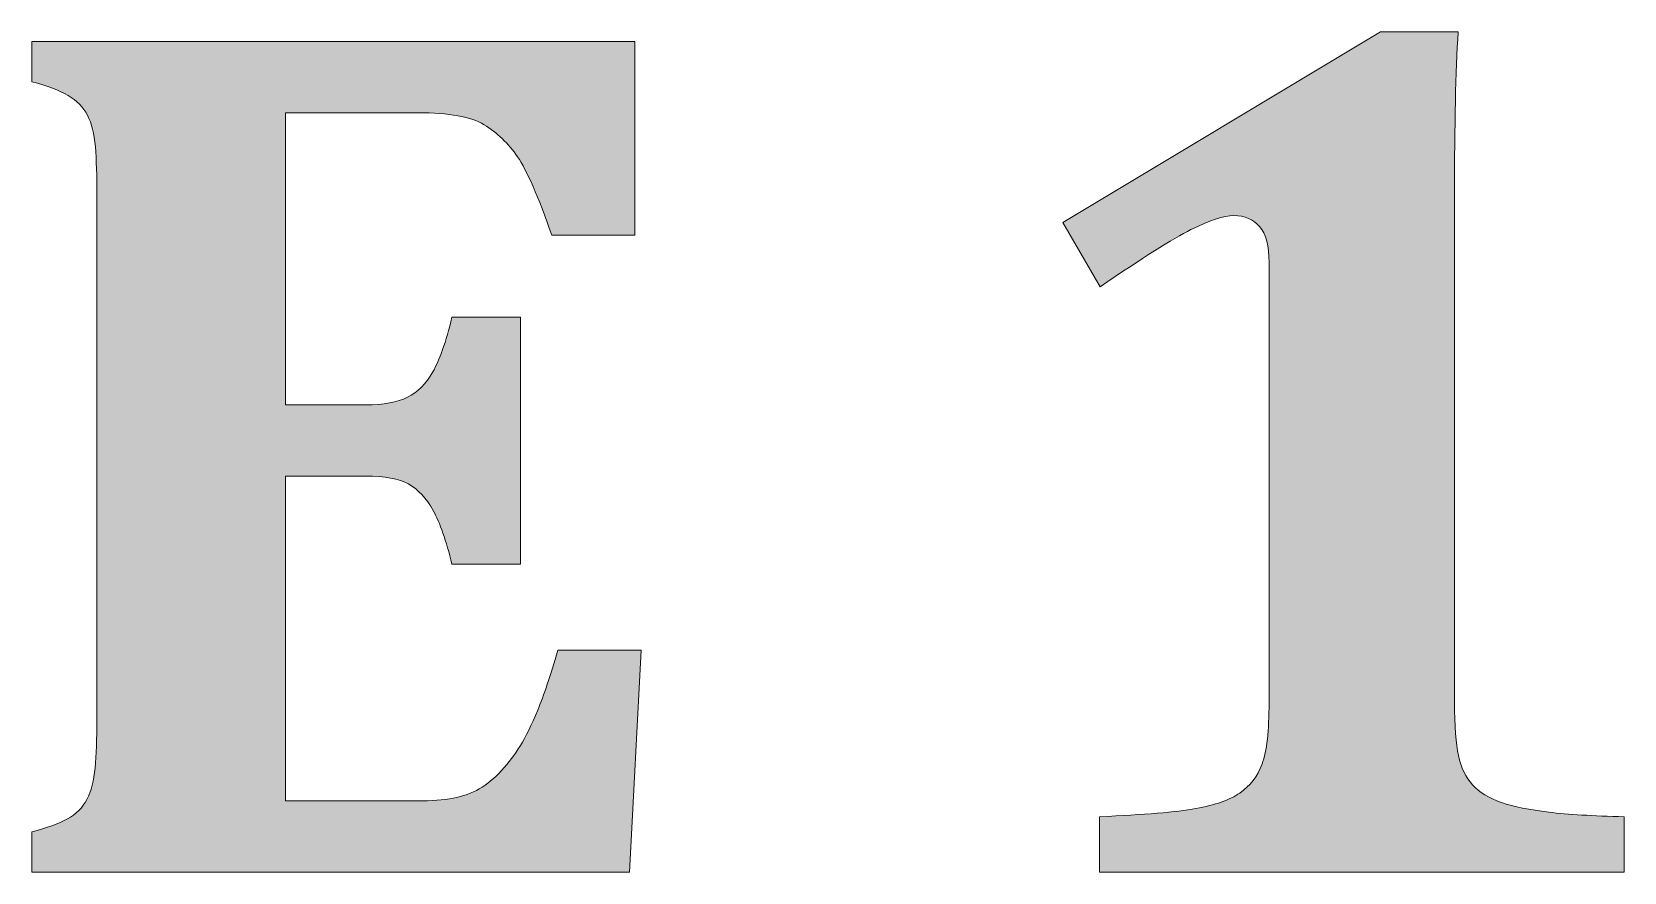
# Model space of a CAD drawing. Header units: inches. Extents: x 82 to 1005, y -733 to -347.
# Drawn here: x 824 to 895.2, y -732.9 to -695.4 of the extents above; entities that cross this region are included whole.
import ezdxf

# ---------------------------------------------------------------- set-up
doc = ezdxf.new("R2010")
doc.units = ezdxf.units.IN
doc.header["$MEASUREMENT"] = 0
doc.layers.add('Layer 1', color=7, linetype='Continuous')

# ---------------------------------------------------------------- blocks, each defined once
blk = doc.blocks.new('block 6')
at = {"layer": 'Layer 1', "true_color": 0x680b10}
h = blk.add_hatch(color=246, dxfattribs=at)
h.dxf.hatch_style = 2
edge = h.paths.add_edge_path()
edge.add_spline(control_points=[(850.992, -695.831), (850.992, -695.831), (850.992, -704.472), (850.992, -704.472), (850.992, -704.472), (847.271, -704.472), (847.271, -704.472), (846.673, -702.75), (846.165, -701.587), (845.749, -700.98), (845.332, -700.373), (844.833, -699.893), (844.254, -699.54), (843.675, -699.187), (842.688, -699.01), (841.294, -699.01), (841.294, -699.01), (835.371, -699.01), (835.371, -699.01), (835.371, -699.01), (835.371, -712.051), (835.371, -712.051), (835.371, -712.051), (838.957, -712.051), (838.957, -712.051), (839.753, -712.051), (840.378, -711.938), (840.831, -711.711), (841.284, -711.486), (841.66, -711.111), (841.958, -710.584), (842.258, -710.059), (842.543, -709.244), (842.815, -708.139), (842.815, -708.139), (845.884, -708.139), (845.884, -708.139), (845.884, -708.139), (845.884, -719.17), (845.884, -719.17), (845.884, -719.17), (842.815, -719.17), (842.815, -719.17), (842.56, -718.12), (842.279, -717.318), (841.972, -716.765), (841.665, -716.214), (841.297, -715.819), (840.871, -715.583), (840.446, -715.349), (839.808, -715.231), (838.957, -715.231), (838.957, -715.231), (835.371, -715.231), (835.371, -715.231), (835.371, -715.231), (835.371, -729.738), (835.371, -729.738), (835.371, -729.738), (841.266, -729.738), (841.266, -729.738), (841.899, -729.738), (842.435, -729.697), (842.869, -729.617), (843.304, -729.534), (843.692, -729.395), (844.037, -729.194), (844.382, -728.996), (844.712, -728.724), (845.029, -728.381), (845.346, -728.036), (845.627, -727.665), (845.87, -727.266), (846.116, -726.869), (846.373, -726.342), (846.645, -725.69), (846.917, -725.038), (847.216, -724.142), (847.542, -723), (847.542, -723), (851.264, -723), (851.264, -723), (851.264, -723), (850.748, -732.917), (850.748, -732.917), (850.748, -732.917), (824.04, -732.917), (824.04, -732.917), (824.04, -732.917), (824.04, -731.124), (824.04, -731.124), (824.711, -730.944), (825.24, -730.749), (825.63, -730.54), (826.02, -730.332), (826.308, -730.042), (826.499, -729.671), (826.689, -729.3), (826.812, -728.828), (826.866, -728.258), (826.92, -727.687), (826.948, -726.968), (826.948, -726.099), (826.948, -726.099), (826.948, -702.677), (826.948, -702.677), (826.948, -701.826), (826.925, -701.112), (826.88, -700.532), (826.835, -699.952), (826.717, -699.482), (826.526, -699.119), (826.336, -698.757), (826.046, -698.462), (825.656, -698.235), (825.267, -698.01), (824.728, -697.805), (824.04, -697.625), (824.04, -697.625), (824.04, -695.831), (824.04, -695.831), (824.04, -695.831), (850.992, -695.831), (850.992, -695.831)], knot_values=[0, 0, 0, 0, 1, 1, 1, 2, 2, 2, 3, 3, 3, 4, 4, 4, 5, 5, 5, 6, 6, 6, 7, 7, 7, 8, 8, 8, 9, 9, 9, 10, 10, 10, 11, 11, 11, 12, 12, 12, 13, 13, 13, 14, 14, 14, 15, 15, 15, 16, 16, 16, 17, 17, 17, 18, 18, 18, 19, 19, 19, 20, 20, 20, 21, 21, 21, 22, 22, 22, 23, 23, 23, 24, 24, 24, 25, 25, 25, 26, 26, 26, 27, 27, 27, 28, 28, 28, 29, 29, 29, 30, 30, 30, 31, 31, 31, 32, 32, 32, 33, 33, 33, 34, 34, 34, 35, 35, 35, 36, 36, 36, 37, 37, 37, 38, 38, 38, 39, 39, 39, 40, 40, 40, 41, 41, 41, 41], degree=3, periodic=1)
h = blk.add_hatch(color=246, dxfattribs=at)
h.dxf.hatch_style = 2
edge = h.paths.add_edge_path()
edge.add_spline(control_points=[(887.616, -725.338), (887.616, -726.387), (887.675, -727.181), (887.793, -727.715), (887.911, -728.249), (888.119, -728.684), (888.418, -729.019), (888.717, -729.354), (889.147, -729.617), (889.709, -729.806), (890.27, -729.997), (890.976, -730.141), (891.828, -730.241), (892.679, -730.342), (893.802, -730.408), (895.197, -730.446), (895.197, -730.446), (895.197, -732.917), (895.197, -732.917), (895.197, -732.917), (871.75, -732.917), (871.75, -732.917), (871.75, -732.917), (871.75, -730.446), (871.75, -730.446), (873.76, -730.354), (875.196, -730.233), (876.056, -730.078), (876.916, -729.924), (877.573, -729.694), (878.026, -729.385), (878.478, -729.078), (878.809, -728.643), (879.017, -728.081), (879.225, -727.521), (879.331, -726.605), (879.331, -725.338), (879.331, -725.338), (879.331, -705.694), (879.331, -705.694), (879.331, -704.952), (879.189, -704.416), (878.908, -704.09), (878.627, -703.764), (878.244, -703.602), (877.755, -703.602), (877.301, -703.602), (876.663, -703.811), (875.839, -704.227), (875.015, -704.644), (873.661, -705.495), (871.777, -706.781), (871.777, -706.781), (870.119, -703.901), (870.119, -703.901), (870.119, -703.901), (884.302, -695.396), (884.302, -695.396), (884.302, -695.396), (887.779, -695.396), (887.779, -695.396), (887.671, -697.135), (887.616, -699.544), (887.616, -702.624), (887.616, -702.624), (887.616, -725.338), (887.616, -725.338)], knot_values=[0, 0, 0, 0, 1, 1, 1, 2, 2, 2, 3, 3, 3, 4, 4, 4, 5, 5, 5, 6, 6, 6, 7, 7, 7, 8, 8, 8, 9, 9, 9, 10, 10, 10, 11, 11, 11, 12, 12, 12, 13, 13, 13, 14, 14, 14, 15, 15, 15, 16, 16, 16, 17, 17, 17, 18, 18, 18, 19, 19, 19, 20, 20, 20, 21, 21, 21, 22, 22, 22, 22], degree=3, periodic=1)
at = {"layer": 'Layer 1', "lineweight": 0}
for points, knots in [([(850.992, -695.831), (850.992, -695.831), (850.992, -704.472), (850.992, -704.472), (850.992, -704.472), (847.271, -704.472), (847.271, -704.472), (846.673, -702.75), (846.165, -701.587), (845.749, -700.98), (845.332, -700.373), (844.833, -699.893), (844.254, -699.54), (843.675, -699.187), (842.688, -699.01), (841.294, -699.01), (841.294, -699.01), (835.371, -699.01), (835.371, -699.01), (835.371, -699.01), (835.371, -712.051), (835.371, -712.051), (835.371, -712.051), (838.957, -712.051), (838.957, -712.051), (839.753, -712.051), (840.378, -711.938), (840.831, -711.711), (841.284, -711.486), (841.66, -711.111), (841.958, -710.584), (842.258, -710.059), (842.543, -709.244), (842.815, -708.139), (842.815, -708.139), (845.884, -708.139), (845.884, -708.139), (845.884, -708.139), (845.884, -719.17), (845.884, -719.17), (845.884, -719.17), (842.815, -719.17), (842.815, -719.17), (842.56, -718.12), (842.279, -717.318), (841.972, -716.765), (841.665, -716.214), (841.297, -715.819), (840.871, -715.583), (840.446, -715.349), (839.808, -715.231), (838.957, -715.231), (838.957, -715.231), (835.371, -715.231), (835.371, -715.231), (835.371, -715.231), (835.371, -729.738), (835.371, -729.738), (835.371, -729.738), (841.266, -729.738), (841.266, -729.738), (841.899, -729.738), (842.435, -729.697), (842.869, -729.617), (843.304, -729.534), (843.692, -729.395), (844.037, -729.194), (844.382, -728.996), (844.712, -728.724), (845.029, -728.381), (845.346, -728.036), (845.627, -727.665), (845.87, -727.266), (846.116, -726.869), (846.373, -726.342), (846.645, -725.69), (846.917, -725.038), (847.216, -724.142), (847.542, -723), (847.542, -723), (851.264, -723), (851.264, -723), (851.264, -723), (850.748, -732.917), (850.748, -732.917), (850.748, -732.917), (824.04, -732.917), (824.04, -732.917), (824.04, -732.917), (824.04, -731.124), (824.04, -731.124), (824.711, -730.944), (825.24, -730.749), (825.63, -730.54), (826.02, -730.332), (826.308, -730.042), (826.499, -729.671), (826.689, -729.3), (826.812, -728.828), (826.866, -728.258), (826.92, -727.687), (826.948, -726.968), (826.948, -726.099), (826.948, -726.099), (826.948, -702.677), (826.948, -702.677), (826.948, -701.826), (826.925, -701.112), (826.88, -700.532), (826.835, -699.952), (826.717, -699.482), (826.526, -699.119), (826.336, -698.757), (826.046, -698.462), (825.656, -698.235), (825.267, -698.01), (824.728, -697.805), (824.04, -697.625), (824.04, -697.625), (824.04, -695.831), (824.04, -695.831), (824.04, -695.831), (850.992, -695.831), (850.992, -695.831)], [0, 0, 0, 0, 1, 1, 1, 2, 2, 2, 3, 3, 3, 4, 4, 4, 5, 5, 5, 6, 6, 6, 7, 7, 7, 8, 8, 8, 9, 9, 9, 10, 10, 10, 11, 11, 11, 12, 12, 12, 13, 13, 13, 14, 14, 14, 15, 15, 15, 16, 16, 16, 17, 17, 17, 18, 18, 18, 19, 19, 19, 20, 20, 20, 21, 21, 21, 22, 22, 22, 23, 23, 23, 24, 24, 24, 25, 25, 25, 26, 26, 26, 27, 27, 27, 28, 28, 28, 29, 29, 29, 30, 30, 30, 31, 31, 31, 32, 32, 32, 33, 33, 33, 34, 34, 34, 35, 35, 35, 36, 36, 36, 37, 37, 37, 38, 38, 38, 39, 39, 39, 40, 40, 40, 41, 41, 41, 41]), ([(887.616, -725.338), (887.616, -726.387), (887.675, -727.181), (887.793, -727.715), (887.911, -728.249), (888.119, -728.684), (888.418, -729.019), (888.717, -729.354), (889.147, -729.617), (889.709, -729.806), (890.27, -729.997), (890.976, -730.141), (891.828, -730.241), (892.679, -730.342), (893.802, -730.408), (895.197, -730.446), (895.197, -730.446), (895.197, -732.917), (895.197, -732.917), (895.197, -732.917), (871.75, -732.917), (871.75, -732.917), (871.75, -732.917), (871.75, -730.446), (871.75, -730.446), (873.76, -730.354), (875.196, -730.233), (876.056, -730.078), (876.916, -729.924), (877.573, -729.694), (878.026, -729.385), (878.478, -729.078), (878.809, -728.643), (879.017, -728.081), (879.225, -727.521), (879.331, -726.605), (879.331, -725.338), (879.331, -725.338), (879.331, -705.694), (879.331, -705.694), (879.331, -704.952), (879.189, -704.416), (878.908, -704.09), (878.627, -703.764), (878.244, -703.602), (877.755, -703.602), (877.301, -703.602), (876.663, -703.811), (875.839, -704.227), (875.015, -704.644), (873.661, -705.495), (871.777, -706.781), (871.777, -706.781), (870.119, -703.901), (870.119, -703.901), (870.119, -703.901), (884.302, -695.396), (884.302, -695.396), (884.302, -695.396), (887.779, -695.396), (887.779, -695.396), (887.671, -697.135), (887.616, -699.544), (887.616, -702.624), (887.616, -702.624), (887.616, -725.338), (887.616, -725.338)], [0, 0, 0, 0, 1, 1, 1, 2, 2, 2, 3, 3, 3, 4, 4, 4, 5, 5, 5, 6, 6, 6, 7, 7, 7, 8, 8, 8, 9, 9, 9, 10, 10, 10, 11, 11, 11, 12, 12, 12, 13, 13, 13, 14, 14, 14, 15, 15, 15, 16, 16, 16, 17, 17, 17, 18, 18, 18, 19, 19, 19, 20, 20, 20, 21, 21, 21, 22, 22, 22, 22])]:
    blk.add_open_spline(points, degree=3, knots=knots, dxfattribs=at)
blk = doc.blocks.new('block 2')
at = {"layer": 'Layer 1'}
blk.add_blockref('block 6', (0, 0), dxfattribs=at)

msp = doc.modelspace()

# ---------------------------------------------------------------- block references
at = {"layer": 'Layer 1'}
msp.add_blockref('block 2', (0, 0), dxfattribs=at)

doc.saveas('drawing.dxf')
